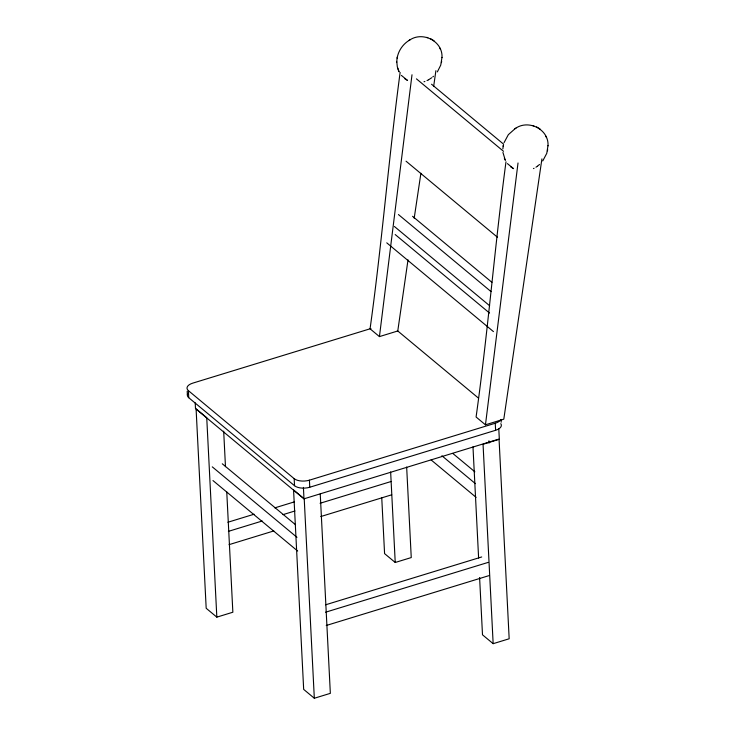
<?xml version="1.0" encoding="UTF-8"?>
<svg xmlns="http://www.w3.org/2000/svg" width="735" height="735" viewBox="0 0 735 735"><rect width="100%" height="100%" fill="white"/><g stroke="black" fill="none" stroke-linecap="round" stroke-linejoin="round"><path stroke-width="1.1" d="M396.808 62.153C396.735 53.352 401.751 44.826 409.257 40.306M441.983 57.394L440.752 65.103L437.353 71.901M547.998 145.603L546.776 153.312L542.761 160.928M502.859 148.883L503.383 145.117L503.144 146.366M400.125 72.443C388.714 157.731 381.97 243.579 370.063 328.802L379.435 336.602L397.773 330.98L408.017 259.859M412.004 74.768L379.435 336.602M505.992 161.783C494.683 246.703 487.939 332.165 476.087 417.011L485.458 424.812L503.797 419.189L541.915 158.907M518.019 162.977L485.458 424.812M435.892 70.698L433.641 86.528M414.191 218.231L420.907 173.258M397.359 56.907L397.12 58.157M441.423 62.64L441.671 61.391M547.446 150.85L547.685 149.6M504.054 142.654L508.344 134.67L515.281 128.515M432.814 76.872L433.512 76.256M539.536 164.465L537.763 165.935M431.748 77.726L428.468 79.858M537.414 166.211L535.953 167.203M409.551 40.14C422.616 30.98 443.076 41.197 441.983 57.615M515.566 128.349C528.63 119.189 549.091 129.415 548.007 145.824M408.853 40.554L409.919 39.91M514.877 128.763L515.942 128.12M428.055 80.069L427.044 80.574M533.463 168.591L534.079 168.278M424.003 81.75L424.867 81.466M370.954 328.536L192.763 383.137A11.218 5.402 -2.9 0 0 188.399 390.652L188.748 397.708L294.533 485.725A11.218 5.402 -2.9 0 0 309.766 487.241L495.611 430.287A11.218 5.402 -2.9 0 0 500.811 423.645M188.399 390.652L294.184 478.669A11.218 5.402 -2.9 0 0 309.407 480.185L495.252 423.241A11.218 5.402 -2.9 0 0 500.599 419.795M227.878 522.254L254.08 514.224M274.817 507.867L294.469 501.849M195.207 402.844L195.492 408.559L303.987 498.826L499.313 438.97L498.789 428.689M228.383 531.368L262.22 521.005M282.966 514.647L294.974 510.963M320.083 503.273L391.038 481.526M229.054 544.653L273.815 530.936M320.754 516.558L391.709 494.811M216.834 617.143L206.737 417.728L196.089 408.862L206.186 608.277L216.834 617.143L232.857 612.227L226.757 491.899M381.731 497.457L384.58 553.62L395.228 562.477L411.251 557.571L406.657 467.037M325.596 604.804L481.701 556.965M325.559 612.218L488.215 562.385M326.23 625.503L488.885 575.661M314.323 698.25L304.226 498.835L293.568 489.969L303.674 689.384L314.323 698.25L330.346 693.344L320.239 493.929M493.157 643.676L509.171 638.77L499.065 439.355L483.051 444.262L493.157 643.676L482.5 634.81L479.597 577.508M427.834 37.678L426.723 37.375M533.858 125.887L532.746 125.584M406.786 80.032L407.558 80.446L401.393 75.402M512.8 168.251L513.581 168.655L507.416 163.62M430.508 38.725L432.005 39.506M536.532 126.934L538.02 127.715M432.75 39.966L434.155 40.967M538.773 128.175L540.179 129.176M404.627 78.581L406.042 79.582M510.65 166.79L512.056 167.791M431.528 84.222L503.64 144.225M416.451 78.865L503.521 151.309M406.042 161.195L497.503 237.286M412.546 216.292L491.908 282.323M398.425 214.537L491.017 291.575M394.401 226.49L489.629 305.723M395.191 234.548L489.547 313.055M386.757 242.835L493.451 331.604M397.369 330.64L478.467 398.113M452.788 453.431L474.847 471.787M441.891 455.764L475.426 483.658M431.114 459.926L476.115 497.365M222.282 463.785L295.516 524.726M212.277 466.854L296.977 537.331M212.966 480.561L297.675 551.039M505.358 160.515L502.933 152.421M396.799 61.933L397.323 66.867L399.105 71.874M545.912 136.324L546.482 137.62M504.917 159.642L504.348 158.347M439.897 48.115L440.458 49.41M398.894 71.433L398.324 70.137M397.626 68.052L397.984 69.209M501.04 419.566L501.178 422.202M495.252 423.241L495.611 430.287M488.94 440.807L489.06 443.095M472.982 446.862L478.614 558.03M390.643 471.943L395.228 562.477M309.407 480.185L309.766 487.241M303.408 487.397L303.987 498.826M294.184 478.669L294.533 485.725M223.679 431.151L225.48 466.679M187.195 391.222L187.379 394.75M188.748 397.708A11.218 5.402 -2.9 0 1 187.783 393.629"/></g></svg>
